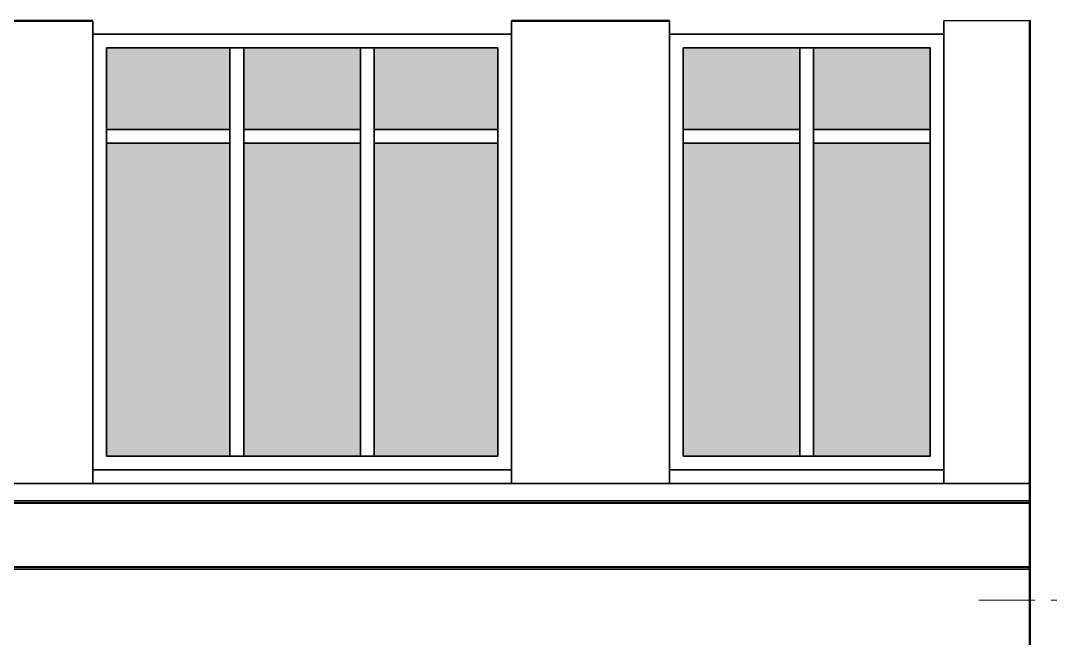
# Model space of a CAD drawing. Header units: metres. Extents: x -57 to 501, y 45 to 307.
# Drawn here: x 291.35 to 298.85, y 91.81 to 96.31 of the extents above; entities that cross this region are included whole.
import ezdxf

# ---------------------------------------------------------------- set-up
doc = ezdxf.new("R2010")
doc.units = ezdxf.units.M
doc.linetypes.add('ACAD_ISO04W100', pattern=[30, 24, -3, 0, -3])
doc.layers.add('Acotación', color=250, linetype='Continuous', lineweight=9)

msp = doc.modelspace()

# ---------------------------------------------------------------- hatches: boundary and pattern name
h = msp.add_hatch(color=256)
h.dxf.hatch_style = 1
h.set_gradient(color1=(147, 149, 152), name='HEMISPHERICAL')
h.paths.add_polyline_path([(285.4758, 95.4212), (284.6258, 95.4212), (284.6258, 93.1412), (285.4758, 93.1412)])
h.paths.add_polyline_path([(285.4758, 96.1155), (284.6258, 96.1155), (284.6258, 95.5212), (285.4758, 95.5212)])
h.paths.add_polyline_path([(286.4258, 95.4212), (285.5758, 95.4212), (285.5758, 93.1412), (286.4258, 93.1412)])
h.paths.add_polyline_path([(286.4258, 96.1155), (285.5758, 96.1155), (285.5758, 95.5212), (286.4258, 95.5212)])
h.paths.add_polyline_path([(288.6758, 95.4212), (287.7758, 95.4212), (287.7758, 93.1412), (288.6758, 93.1412)])
h.paths.add_polyline_path([(288.6758, 96.1155), (287.7758, 96.1155), (287.7758, 95.5212), (288.6758, 95.5212)])
h.paths.add_polyline_path([(289.6258, 95.4212), (288.7758, 95.4212), (288.7758, 93.1412), (289.6258, 93.1412)])
h.paths.add_polyline_path([(289.6258, 96.1155), (288.7758, 96.1155), (288.7758, 95.5212), (289.6258, 95.5212)])
h.paths.add_polyline_path([(290.6258, 95.4212), (289.7258, 95.4212), (289.7258, 93.1412), (290.6258, 93.1412)])
h.paths.add_polyline_path([(290.6258, 96.1155), (289.7258, 96.1155), (289.7258, 95.5212), (290.6258, 95.5212)])
h.paths.add_polyline_path([(292.8758, 95.4212), (291.9758, 95.4212), (291.9758, 93.1412), (292.8758, 93.1412)])
h.paths.add_polyline_path([(292.8758, 96.1155), (291.9758, 96.1155), (291.9758, 95.5212), (292.8758, 95.5212)])
h.paths.add_polyline_path([(293.8258, 95.4212), (292.9758, 95.4212), (292.9758, 93.1412), (293.8258, 93.1412)])
h.paths.add_polyline_path([(293.8258, 96.1155), (292.9758, 96.1155), (292.9758, 95.5212), (293.8258, 95.5212)])
h.paths.add_polyline_path([(294.8258, 95.4212), (293.9258, 95.4212), (293.9258, 93.1412), (294.8258, 93.1412)])
h.paths.add_polyline_path([(294.8258, 96.1155), (293.9258, 96.1155), (293.9258, 95.5212), (294.8258, 95.5212)])
h.paths.add_polyline_path([(297.0258, 95.4212), (296.1758, 95.4212), (296.1758, 93.1412), (297.0258, 93.1412)])
h.paths.add_polyline_path([(297.0258, 96.1155), (296.1758, 96.1155), (296.1758, 95.5212), (297.0258, 95.5212)])
h.paths.add_polyline_path([(297.9758, 95.4212), (297.1258, 95.4212), (297.1258, 93.1412), (297.9758, 93.1412)])
h.paths.add_polyline_path([(297.9758, 96.1155), (297.1258, 96.1155), (297.1258, 95.5212), (297.9758, 95.5212)])
h.paths.add_polyline_path([(300.5758, 95.4212), (299.7258, 95.4212), (299.7258, 93.1412), (300.5758, 93.1412)])
h.paths.add_polyline_path([(300.5758, 96.1155), (299.7258, 96.1155), (299.7258, 95.5212), (300.5758, 95.5212)])
h.paths.add_polyline_path([(301.5258, 95.4212), (300.6758, 95.4212), (300.6758, 93.1412), (301.5258, 93.1412)])
h.paths.add_polyline_path([(301.5258, 96.1155), (300.6758, 96.1155), (300.6758, 95.5212), (301.5258, 95.5212)])
h.paths.add_polyline_path([(303.7758, 95.4212), (302.8758, 95.4212), (302.8758, 93.1412), (303.7758, 93.1412)])
h.paths.add_polyline_path([(303.7758, 96.1155), (302.8758, 96.1155), (302.8758, 95.5212), (303.7758, 95.5212)])
h.paths.add_polyline_path([(304.7258, 95.4212), (303.8758, 95.4212), (303.8758, 93.1412), (304.7258, 93.1412)])
h.paths.add_polyline_path([(304.7258, 96.1155), (303.8758, 96.1155), (303.8758, 95.5212), (304.7258, 95.5212)])
h.paths.add_polyline_path([(305.7258, 95.4212), (304.8258, 95.4212), (304.8258, 93.1412), (305.7258, 93.1412)])
h.paths.add_polyline_path([(305.7258, 96.1155), (304.8258, 96.1155), (304.8258, 95.5212), (305.7258, 95.5212)])
h.paths.add_polyline_path([(307.9758, 95.4212), (307.0758, 95.4212), (307.0758, 93.1412), (307.9758, 93.1412)])
h.paths.add_polyline_path([(307.9758, 96.1155), (307.0758, 96.1155), (307.0758, 95.5212), (307.9758, 95.5212)])
h.paths.add_polyline_path([(308.9258, 95.4212), (308.0758, 95.4212), (308.0758, 93.1412), (308.9258, 93.1412)])
h.paths.add_polyline_path([(308.9258, 96.1155), (308.0758, 96.1155), (308.0758, 95.5212), (308.9258, 95.5212)])
h.paths.add_polyline_path([(309.9258, 95.4212), (309.0258, 95.4212), (309.0258, 93.1412), (309.9258, 93.1412)])
h.paths.add_polyline_path([(309.9258, 96.1155), (309.0258, 96.1155), (309.0258, 95.5212), (309.9258, 95.5212)])
h.paths.add_polyline_path([(312.1258, 95.4212), (311.2758, 95.4212), (311.2758, 93.1412), (312.1258, 93.1412)])
h.paths.add_polyline_path([(312.1258, 96.1155), (311.2758, 96.1155), (311.2758, 95.5212), (312.1258, 95.5212)])
h.paths.add_polyline_path([(313.0758, 95.4212), (312.2258, 95.4212), (312.2258, 93.1412), (313.0758, 93.1412)])
h.paths.add_polyline_path([(313.0758, 96.1155), (312.2258, 96.1155), (312.2258, 95.5212), (313.0758, 95.5212)])

# ---------------------------------------------------------------- linework, layer by layer
at = {"lineweight": 50}
for p, q in [((291.8758, 96.3112), (290.7258, 96.3112)), ((296.0758, 96.3112), (294.9258, 96.3112)), ((298.7008, 96.3155), (298.7008, 96.3112)), ((298.7008, 92.9412), (298.7008, 96.3112)), ((298.7008, 92.9412), (298.7008, 92.8462)), ((298.7008, 92.7995), (284.0008, 92.7995)), ((298.7008, 92.8462), (298.7008, 92.8308)), ((298.7008, 92.8212), (298.7008, 92.8308)), ((298.7008, 92.8155), (298.7008, 92.8212)), ((298.7008, 92.7995), (298.7008, 92.8155)), ((298.7008, 92.3315), (298.7008, 92.7995)), ((298.7008, 92.3315), (284.0008, 92.3315)), ((298.7008, 92.3155), (298.7008, 92.3315)), ((298.7008, 91.4212), (298.7008, 92.3155))]:
    msp.add_line(p, q, dxfattribs=at)
at = {"lineweight": 35}
for p, q in [((291.8758, 96.2155), (291.8758, 96.3112)), ((294.9258, 96.3112), (294.9258, 96.2155)), ((296.0758, 96.2155), (296.0758, 96.3112)), ((298.0758, 96.3112), (298.0758, 96.2155)), ((291.8758, 93.0412), (291.8758, 96.2155)), ((291.8758, 96.2155), (294.9258, 96.2155)), ((294.9258, 96.2155), (294.9258, 93.0412)), ((296.0758, 96.2155), (298.0758, 96.2155)), ((296.0758, 93.0412), (296.0758, 96.2155)), ((298.0758, 96.2155), (298.0758, 93.0412)), ((291.9758, 95.5212), (291.9758, 96.1155)), ((291.9758, 96.1155), (292.8758, 96.1155)), ((292.8758, 96.1155), (292.9758, 96.1155)), ((292.8758, 96.1155), (292.8758, 95.5212)), ((292.9758, 96.1155), (293.8258, 96.1155)), ((292.9758, 95.5212), (292.9758, 96.1155)), ((293.8258, 96.1155), (293.8258, 95.5212)), ((293.8258, 96.1155), (293.9258, 96.1155)), ((293.9258, 95.5212), (293.9258, 96.1155)), ((293.9258, 96.1155), (294.8258, 96.1155)), ((294.8258, 96.1155), (294.8258, 95.5212)), ((296.1758, 95.5212), (296.1758, 96.1155)), ((296.1758, 96.1155), (297.0258, 96.1155)), ((297.0258, 96.1155), (297.1258, 96.1155)), ((297.0258, 96.1155), (297.0258, 95.5212)), ((297.1258, 95.5212), (297.1258, 96.1155)), ((297.1258, 96.1155), (297.9758, 96.1155)), ((297.9758, 96.1155), (297.9758, 95.5212)), ((292.8758, 95.5212), (291.9758, 95.5212)), ((291.9758, 95.5212), (291.9758, 95.4212)), ((292.8758, 95.5212), (292.8758, 95.4212)), ((293.8258, 95.5212), (292.9758, 95.5212)), ((292.9758, 95.5212), (292.9758, 95.4212)), ((293.8258, 95.5212), (293.8258, 95.4212)), ((294.8258, 95.5212), (293.9258, 95.5212)), ((293.9258, 95.5212), (293.9258, 95.4212)), ((294.8258, 95.5212), (294.8258, 95.4212)), ((297.0258, 95.5212), (296.1758, 95.5212)), ((296.1758, 95.5212), (296.1758, 95.4212)), ((297.0258, 95.5212), (297.0258, 95.4212)), ((297.9758, 95.5212), (297.1258, 95.5212)), ((297.1258, 95.5212), (297.1258, 95.4212)), ((297.9758, 95.5212), (297.9758, 95.4212)), ((292.8758, 95.4212), (291.9758, 95.4212)), ((291.9758, 93.1412), (291.9758, 95.4212)), ((292.8758, 95.4212), (292.8758, 93.1412)), ((293.8258, 95.4212), (292.9758, 95.4212)), ((292.9758, 93.1412), (292.9758, 95.4212)), ((293.8258, 95.4212), (293.8258, 93.1412)), ((294.8258, 95.4212), (293.9258, 95.4212)), ((293.9258, 93.1412), (293.9258, 95.4212)), ((294.8258, 95.4212), (294.8258, 93.1412)), ((297.0258, 95.4212), (296.1758, 95.4212)), ((296.1758, 93.1412), (296.1758, 95.4212)), ((297.0258, 95.4212), (297.0258, 93.1412)), ((297.9758, 95.4212), (297.1258, 95.4212)), ((297.1258, 93.1412), (297.1258, 95.4212)), ((297.9758, 95.4212), (297.9758, 93.1412)), ((292.8758, 93.1412), (291.9758, 93.1412)), ((292.8758, 93.1412), (292.9758, 93.1412)), ((293.8258, 93.1412), (292.9758, 93.1412)), ((293.8258, 93.1412), (293.9258, 93.1412)), ((294.8258, 93.1412), (293.9258, 93.1412)), ((297.0258, 93.1412), (296.1758, 93.1412)), ((297.0258, 93.1412), (297.1258, 93.1412)), ((297.9758, 93.1412), (297.1258, 93.1412)), ((294.9258, 93.0412), (291.8758, 93.0412)), ((291.8758, 92.9412), (291.8758, 93.0412)), ((294.9258, 93.0412), (294.9258, 92.9412)), ((298.0758, 93.0412), (296.0758, 93.0412)), ((296.0758, 92.9412), (296.0758, 93.0412)), ((298.0758, 93.0412), (298.0758, 92.9412)), ((290.7258, 92.9412), (291.8758, 92.9412)), ((291.8758, 92.9412), (292.6839, 92.9412)), ((292.6839, 92.9412), (294.9258, 92.9412)), ((294.9258, 92.9412), (295.8174, 92.9412)), ((295.8174, 92.9412), (296.0758, 92.9412)), ((296.0758, 92.9412), (298.0758, 92.9412)), ((298.0758, 92.9412), (298.7008, 92.9412))]:
    msp.add_line(p, q, dxfattribs=at)
for p, q in [((298.7008, 96.3112), (298.0758, 96.3112)), ((298.7008, 92.8155), (286.4171, 92.8155)), ((298.7008, 92.3155), (284.0008, 92.3155))]:
    msp.add_line(p, q)
at = {"layer": 'Acotación', "color": 252, "linetype": 'ACAD_ISO04W100', "ltscale": 0.04, "true_color": 0x939598}
msp.add_line((336.4368, 92.0908), (298.3295, 92.0908), dxfattribs=at)

doc.saveas('drawing.dxf')
